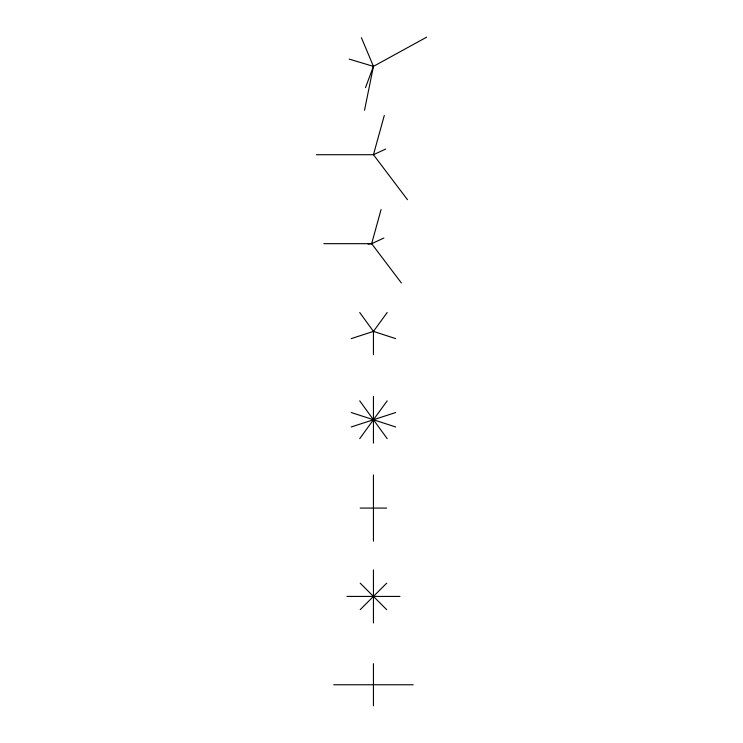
<?xml version="1.0" encoding="UTF-8"?>
<svg xmlns="http://www.w3.org/2000/svg" width="743" height="743" viewBox="0 0 743 743"><rect width="100%" height="100%" fill="white"/><g stroke="black" fill="none" stroke-linecap="round" stroke-linejoin="round"><path stroke-width="1.11" d="M364.516 110.27L373.45 66.368L361.395 37.698M384.317 115.379L373.45 154.711L407.48 199.7M401.387 282.99L371.649 243.676L381.066 209.591M365.491 87.628L373.45 66.368L426.677 37.15M351.225 338.622L373.45 331.397L387.187 312.497M359.714 438.649L387.187 400.839M360.197 609.678L386.704 583.171M385.691 149.074L373.45 154.711L316.323 154.711M368.082 244.094L371.649 243.676L383.89 238.039M351.225 426.965L395.675 412.523M323.827 243.676L371.649 243.676M360.197 508.082L386.704 508.082M346.953 596.425L399.957 596.425M333.7 684.767L413.21 684.767M349.173 59.115L373.45 66.368M359.714 312.497L373.45 331.397L395.675 338.622M351.225 412.523L395.675 426.965M360.197 583.171L386.704 609.678M359.714 400.839L387.187 438.649M373.45 331.397L373.45 354.764M373.45 396.372L373.45 443.107M373.45 474.953L373.45 541.21M373.45 569.918L373.45 622.931M373.45 663.685L373.45 705.85"/></g></svg>
